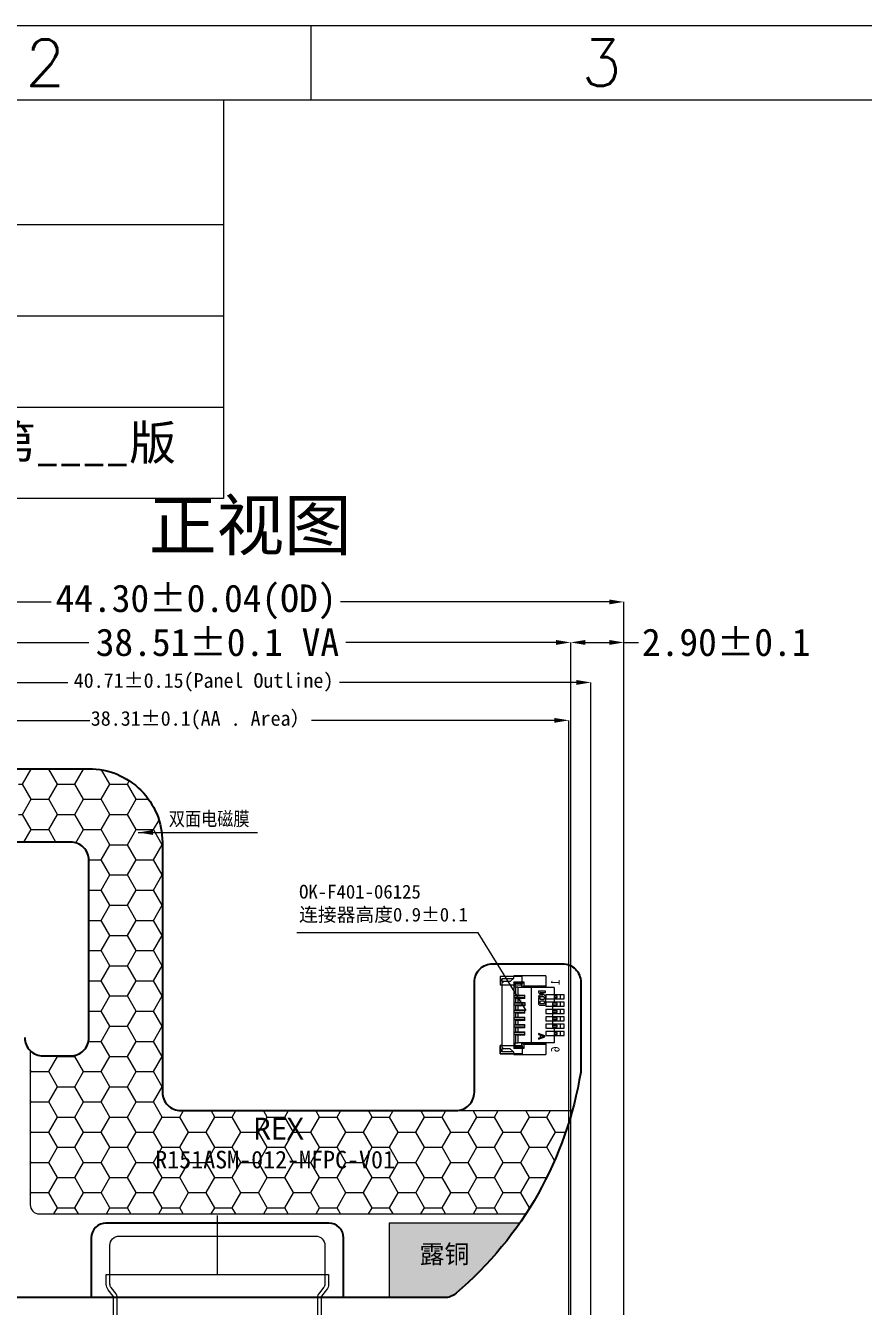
# Model space of a CAD drawing. Header units: millimetres. Extents: x -19 to 3409, y 490 to 920.
# Drawn here: x 3147 to 3192.7, y 794.7 to 864.5 of the extents above; entities that cross this region are included whole.
import ezdxf

# ---------------------------------------------------------------- set-up
doc = ezdxf.new("R2010")
doc.units = ezdxf.units.MM
doc.layers.get('0').update_dxf_attribs({"lineweight": 5})
doc.layers.get('Defpoints').update_dxf_attribs({"lineweight": 5})
for name, color, linetype, lineweight in [('COF', 4, 'Continuous', 5), ('DIM', 3, 'Continuous', 5), ('EMI', 5, 'Continuous', 5), ('FPC', 50, 'Continuous', 5), ('Main-FPC', 2, 'Continuous', 5), ('MFPC', 50, 'Continuous', 5), ('图框', 7, 'Continuous', 5)]:
    doc.layers.add(name, color=color, linetype=linetype, lineweight=lineweight)
doc.styles.add('MtXpl_', font='')
doc.styles.get("Standard").update_dxf_attribs({"font": 'txt', "bigfont": 'gbcbig.shx'})
doc.styles.add('TITLE', font='isocp.shx', dxfattribs={"bigfont": 'gbcbig.shx'})
doc.styles.add('宋体', font='')
doc.styles.add('汉字', font='')
doc.styles.get('MtXpl_').set_extended_font_data('Microsoft YaHei')
doc.styles.get('宋体').set_extended_font_data('SimSun')
doc.styles.get('汉字').set_extended_font_data('SimSun')
doc.dimstyles.new('DIM', dxfattribs={"dimtxt": 0.8, "dimasz": 0.8, "dimexe": 0, "dimexo": 0.5, "dimgap": 0.11, "dimtad": 0, "dimzin": 1, "dimdsep": 46, "dimtxsty": '汉字', "dimcen": 0, "dimclrd": 256, "dimclre": 256, "dimclrt": 256, "dimadec": 0, "dimazin": 0, "dimtm": 1e-09, "dimtfac": 1, "dimtofl": 0, "dimtmove": 0, "dimatfit": 3, "dimfxl": 0, "dimlwd": 5, "dimlwe": 5, "dimarcsym": 0})
doc.dimstyles.new('ISO-25$7', dxfattribs={"dimscale": 0.5, "dimtxt": 2.5, "dimasz": 2, "dimexe": 0.65, "dimexo": 0, "dimtad": 0, "dimdsep": 46, "dimtxsty": 'TITLE', "dimcen": 1.6, "dimclrd": 7, "dimclre": 73, "dimclrt": 7, "dimazin": 0, "dimtfac": 1, "dimtofl": 0, "dimtmove": 0, "dimatfit": 0, "dimfxl": 0, "dimtolj": 1, "dimlwd": 9, "dimlwe": 9, "dimarcsym": 0})

# ---------------------------------------------------------------- blocks, each defined once
blk = doc.blocks.new('*D128')
at = {"layer": 'Defpoints', "color": 0, "lineweight": 5, "transparency": 16777216}
for p in [(3138.311, 826.642), (3138.311, 767.829), (3176.616, 767.829)]:
    blk.add_point(p, dxfattribs=at)
at = {"layer": 'DIM', "lineweight": 5, "transparency": 16777216}
for p, q in [((3138.311, 768.329), (3138.311, 826.642)), ((3139.111, 826.642), (3150.506, 826.642)), ((3175.816, 826.642), (3162.596, 826.642)), ((3176.616, 768.329), (3176.616, 826.642))]:
    blk.add_line(p, q, dxfattribs=at)
for points in [[(3139.111, 826.775), (3139.111, 826.508), (3138.311, 826.642)], [(3175.816, 826.775), (3175.816, 826.508), (3176.616, 826.642)]]:
    blk.add_solid(points, dxfattribs=at)
at = {"layer": 'DIM', "lineweight": 5, "transparency": 16777216, "insert": (3156.551, 826.642), "char_height": 0.8, "attachment_point": 5, "style": '汉字'}
blk.add_mtext('38.31±0.1(AA . Area）', dxfattribs=at)
blk = doc.blocks.new('*D129')
at = {"layer": 'Defpoints', "color": 0, "lineweight": 5, "transparency": 16777216}
for p in [(3137.111, 828.708), (3137.111, 767.829), (3177.816, 767.829)]:
    blk.add_point(p, dxfattribs=at)
at = {"layer": 'DIM', "lineweight": 5, "transparency": 16777216}
for p, q in [((3137.111, 768.329), (3137.111, 828.708)), ((3137.911, 828.708), (3149.306, 828.708)), ((3177.016, 828.708), (3164.109, 828.708)), ((3177.816, 768.329), (3177.816, 828.708))]:
    blk.add_line(p, q, dxfattribs=at)
for points in [[(3137.911, 828.841), (3137.911, 828.574), (3137.111, 828.708)], [(3177.016, 828.841), (3177.016, 828.574), (3177.816, 828.708)]]:
    blk.add_solid(points, dxfattribs=at)
at = {"layer": 'DIM', "lineweight": 5, "transparency": 16777216, "insert": (3156.708, 828.708), "char_height": 0.8, "attachment_point": 5, "style": '汉字'}
blk.add_mtext('40.71±0.15(Panel Outline)', dxfattribs=at)
blk = doc.blocks.new('*D121')
at = {"layer": 'Defpoints', "color": 0, "lineweight": 5, "transparency": 16777216}
for p in [(3115.403, 825.656), (3131.773, 825.656), (3153.816, 788.292)]:
    blk.add_point(p, dxfattribs=at)
at = {"layer": 'DIM', "lineweight": 5, "transparency": 16777216}
for p, q in [((3131.273, 825.656), (3115.403, 825.656)), ((3115.403, 824.856), (3115.403, 808.451)), ((3115.403, 789.092), (3115.403, 805.496)), ((3153.316, 788.292), (3115.403, 788.292))]:
    blk.add_line(p, q, dxfattribs=at)
for points in [[(3115.27, 824.856), (3115.536, 824.856), (3115.403, 825.656)], [(3115.27, 789.092), (3115.536, 789.092), (3115.403, 788.292)]]:
    blk.add_solid(points, dxfattribs=at)
at = {"layer": 'DIM', "lineweight": 5, "transparency": 16777216, "insert": (3115.403, 806.974), "char_height": 0.8, "attachment_point": 5, "rotation": 90, "style": '汉字'}
blk.add_mtext('37.36', dxfattribs=at)
blk = doc.blocks.new('*D243')
at = {"layer": 'Defpoints', "color": 0, "lineweight": 5, "transparency": 16777216}
for p in [(3179.613, 833.099), (3135.313, 767.829), (3179.613, 767.829)]:
    blk.add_point(p, dxfattribs=at)
at = {"layer": 'DIM', "lineweight": 5, "transparency": 16777216}
for p, q in [((3135.313, 768.329), (3135.313, 833.099)), ((3136.113, 833.099), (3148.413, 833.099)), ((3178.813, 833.099), (3164.178, 833.099)), ((3179.613, 768.329), (3179.613, 833.099))]:
    blk.add_line(p, q, dxfattribs=at)
for points in [[(3136.113, 833.232), (3136.113, 832.965), (3135.313, 833.099)], [(3178.813, 833.232), (3178.813, 832.965), (3179.613, 833.099)]]:
    blk.add_solid(points, dxfattribs=at)
at = {"layer": 'DIM', "lineweight": 5, "transparency": 16777216, "insert": (3156.296, 833.099), "char_height": 1.5, "attachment_point": 5, "style": '汉字'}
blk.add_mtext('\\A1;44.30±0.04(OD)', dxfattribs=at)
blk = doc.blocks.new('*D244')
at = {"layer": 'Defpoints', "color": 0, "lineweight": 5, "transparency": 16777216}
for p in [(3176.716, 830.889), (3138.211, 767.829), (3176.716, 767.829)]:
    blk.add_point(p, dxfattribs=at)
at = {"layer": 'DIM', "lineweight": 5, "transparency": 16777216}
for p, q in [((3138.211, 768.329), (3138.211, 830.889)), ((3139.011, 830.889), (3150.465, 830.889)), ((3175.916, 830.889), (3164.462, 830.889)), ((3176.716, 768.329), (3176.716, 830.889))]:
    blk.add_line(p, q, dxfattribs=at)
for points in [[(3139.011, 831.023), (3139.011, 830.756), (3138.211, 830.889)], [(3175.916, 831.023), (3175.916, 830.756), (3176.716, 830.889)]]:
    blk.add_solid(points, dxfattribs=at)
at = {"layer": 'DIM', "lineweight": 5, "transparency": 16777216, "insert": (3157.463, 830.889), "char_height": 1.5, "attachment_point": 5, "style": '汉字'}
blk.add_mtext('38.51%%P0.1 VA', dxfattribs=at)
blk = doc.blocks.new('*D246')
at = {"layer": 'Defpoints', "color": 0, "lineweight": 5, "transparency": 16777216}
for p in [(3179.613, 830.889), (3176.716, 767.829), (3179.613, 767.829)]:
    blk.add_point(p, dxfattribs=at)
at = {"layer": 'DIM', "lineweight": 5, "transparency": 16777216}
for p, q in [((3176.716, 768.329), (3176.716, 830.889)), ((3177.516, 830.889), (3178.813, 830.889)), ((3179.613, 768.329), (3179.613, 830.889)), ((3179.613, 830.889), (3180.413, 830.889))]:
    blk.add_line(p, q, dxfattribs=at)
for points in [[(3177.516, 831.023), (3177.516, 830.756), (3176.716, 830.889)], [(3178.813, 831.023), (3178.813, 830.756), (3179.613, 830.889)]]:
    blk.add_solid(points, dxfattribs=at)
at = {"layer": 'DIM', "lineweight": 5, "transparency": 16777216, "insert": (3185.187, 830.889), "char_height": 1.5, "attachment_point": 5, "style": '汉字'}
blk.add_mtext('2.90%%P0.1', dxfattribs=at)
blk = doc.blocks.new('*D247')
at = {"layer": 'Defpoints', "color": 0, "lineweight": 5, "transparency": 16777216}
for p in [(3111.831, 789.979), (3157.463, 789.979), (3157.463, 787.082)]:
    blk.add_point(p, dxfattribs=at)
at = {"layer": 'DIM', "lineweight": 5, "transparency": 16777216}
for p, q in [((3111.831, 789.979), (3111.831, 790.779)), ((3156.963, 789.979), (3111.831, 789.979)), ((3111.831, 787.882), (3111.831, 789.179)), ((3156.963, 787.082), (3111.831, 787.082))]:
    blk.add_line(p, q, dxfattribs=at)
for points in [[(3111.698, 789.179), (3111.964, 789.179), (3111.831, 789.979)], [(3111.698, 787.882), (3111.964, 787.882), (3111.831, 787.082)]]:
    blk.add_solid(points, dxfattribs=at)
at = {"layer": 'DIM', "lineweight": 5, "transparency": 16777216, "insert": (3111.831, 795.553), "char_height": 1.5, "attachment_point": 5, "rotation": 90, "style": '汉字'}
blk.add_mtext('2.90%%P0.1', dxfattribs=at)
blk = doc.blocks.new('A$C45091238')
at = {"color": 4}
for points in [[(0.44, -1.2), (0, -1.2), (0, 0), (0.44, 0)], [(3.76, -1.2), (4.2, -1.2), (4.2, 0), (3.76, 0)], [(1.215, -3.5), (0.985, -3.5), (0.985, -2.5), (1.215, -2.5)], [(1.615, -3.5), (1.385, -3.5), (1.385, -2.5), (1.615, -2.5)], [(2.015, -3.5), (1.785, -3.5), (1.785, -2.5), (2.015, -2.5)], [(2.415, -3.5), (2.185, -3.5), (2.185, -2.5), (2.415, -2.5)], [(2.815, -3.5), (2.585, -3.5), (2.585, -2.5), (2.815, -2.5)], [(3.215, -3.5), (2.985, -3.5), (2.985, -2.5), (3.215, -2.5)]]:
    blk.add_lwpolyline(points, close=True, dxfattribs=at)
blk = doc.blocks.new('A$C0124305E')
at = {"layer": 'FPC', "color": 32}
for p, q in [((-2.1, -0.65), (-2.1, 0.1)), ((-2.1, 0.1), (-1.66, 0.1)), ((-1.99, -0.626), (-1.99, 0)), ((-1.84, 0), (-1.99, 0)), ((-1.84, -0.1), (-1.74, 0)), ((-1.84, -0.45), (-1.84, 0)), ((-1.74, 0), (1.74, 0)), ((-1.66, 0.1), (-1.66, 0)), ((1.66, 0), (1.66, 0.1)), ((1.66, 0.1), (2.1, 0.1)), ((1.74, 0), (1.84, -0.1)), ((1.99, 0), (1.84, 0)), ((1.84, -0.45), (1.84, 0)), ((1.99, -0.626), (1.99, 0)), ((2.1, 0.1), (2.1, -0.65)), ((-2.15, -2.4), (-2.15, -0.65)), ((-2.01, -0.65), (-2.15, -0.65)), ((-2.01, -0.65), (-1.84, -0.45)), ((-1.84, -0.01), (-1.99, -0.01)), ((-1.81, -0.65), (-1.81, -1.2)), ((-1.76, -0.68), (-1.81, -0.65)), ((-1.81, -0.65), (1.81, -0.65)), ((-1.76, -0.68), (-1.76, -1.162)), ((-1.53, -0.861), (-1.53, -0.65)), ((-1.06, -0.82), (-1.06, -0.65)), ((-1.05, -1.25), (-1.05, -0.65)), ((-0.95, -1.25), (-0.95, -0.65)), ((-0.94, -0.82), (-0.94, -0.65)), ((-0.66, -0.82), (-0.66, -0.65)), ((-0.65, -1.25), (-0.65, -0.65)), ((-0.55, -1.25), (-0.55, -0.65)), ((-0.54, -0.82), (-0.54, -0.65)), ((-0.26, -0.82), (-0.26, -0.65)), ((-0.25, -1.25), (-0.25, -0.65)), ((-0.15, -1.25), (-0.15, -0.65)), ((-0.14, -0.82), (-0.14, -0.65)), ((0.14, -0.82), (0.14, -0.65)), ((0.15, -1.25), (0.15, -0.65)), ((0.25, -1.25), (0.25, -0.65)), ((0.26, -0.82), (0.26, -0.65)), ((0.54, -0.82), (0.54, -0.65)), ((0.55, -1.25), (0.55, -0.65)), ((0.65, -1.25), (0.65, -0.65)), ((0.66, -0.82), (0.66, -0.65)), ((0.94, -0.82), (0.94, -0.65)), ((0.95, -1.25), (0.95, -0.65)), ((1.05, -1.25), (1.05, -0.65)), ((1.06, -0.82), (1.06, -0.65)), ((1.53, -0.861), (1.53, -0.65)), ((1.76, -0.68), (1.81, -0.65)), ((1.76, -1.162), (1.76, -0.68)), ((1.81, -1.2), (1.81, -0.65)), ((1.99, -0.01), (1.84, -0.01)), ((1.84, -0.45), (2.01, -0.65)), ((2.15, -0.65), (2.01, -0.65)), ((2.15, -0.65), (2.15, -2.4)), ((-1.76, -1.162), (-1.81, -1.2)), ((-1.81, -1.2), (-1.6, -1.2)), ((-1.722, -0.74), (-1.76, -0.74)), ((-1.76, -1.087), (-1.53, -1.087)), ((-1.73, -1.017), (-1.73, -0.767)), ((-1.53, -0.717), (-1.68, -0.717)), ((-1.68, -1.067), (-1.5, -1.067)), ((-1.53, -1.182), (-1.6, -1.2)), ((-1.6, -1.2), (-1.6, -2.4)), ((-1.5, -0.759), (-1.53, -0.759)), ((-1.53, -0.861), (-1.09, -0.861)), ((-1.53, -2.4), (-1.53, -1.067)), ((-1.5, -1.22), (-1.53, -1.22)), ((-1.5, -0.753), (-1.487, -0.74)), ((-1.5, -0.759), (-1.5, -0.753)), ((-1.5, -2.85), (-1.5, -0.869)), ((-1.487, -0.74), (-1.09, -0.74)), ((-1.09, -0.74), (-1.09, -0.82)), ((-1.05, -0.82), (-1.09, -0.82)), ((-1.09, -0.835), (-1.09, -1.25)), ((-1.05, -0.967), (-1.09, -1.007)), ((-1.06, -1.22), (-1.09, -1.22)), ((-0.91, -1.25), (-1.09, -1.25)), ((-1.06, -1.25), (-1.06, -0.977)), ((-0.91, -0.82), (-0.95, -0.82)), ((-0.95, -0.967), (-0.91, -1.007)), ((-0.94, -1.25), (-0.94, -0.977)), ((-0.91, -1.22), (-0.94, -1.22)), ((-0.91, -0.82), (-0.91, -0.74)), ((-0.91, -0.74), (-0.69, -0.74)), ((-0.91, -1.25), (-0.91, -0.835)), ((-0.91, -0.861), (-0.69, -0.861)), ((-0.69, -0.74), (-0.69, -0.82)), ((-0.65, -0.82), (-0.69, -0.82)), ((-0.69, -0.835), (-0.69, -1.25)), ((-0.65, -0.967), (-0.69, -1.007)), ((-0.66, -1.22), (-0.69, -1.22)), ((-0.69, -1.25), (-0.51, -1.25)), ((-0.66, -1.25), (-0.66, -0.977)), ((-0.55, -0.82), (-0.51, -0.82)), ((-0.55, -0.967), (-0.51, -1.007)), ((-0.54, -1.25), (-0.54, -0.977)), ((-0.51, -1.22), (-0.54, -1.22)), ((-0.51, -0.82), (-0.51, -0.74)), ((-0.51, -0.74), (-0.29, -0.74)), ((-0.51, -1.25), (-0.51, -0.835)), ((-0.51, -0.861), (-0.29, -0.861)), ((-0.29, -0.74), (-0.29, -0.82)), ((-0.25, -0.82), (-0.29, -0.82)), ((-0.29, -0.835), (-0.29, -1.25)), ((-0.25, -0.967), (-0.29, -1.007)), ((-0.26, -1.22), (-0.29, -1.22)), ((-0.11, -1.25), (-0.29, -1.25)), ((-0.26, -1.25), (-0.26, -0.977)), ((-0.15, -0.82), (-0.11, -0.82)), ((-0.15, -0.967), (-0.11, -1.007)), ((-0.14, -1.25), (-0.14, -0.977)), ((-0.11, -1.22), (-0.14, -1.22)), ((-0.11, -0.82), (-0.11, -0.74)), ((-0.11, -0.74), (0.11, -0.74)), ((-0.11, -1.25), (-0.11, -0.835)), ((-0.11, -0.861), (0.11, -0.861)), ((0.11, -0.74), (0.11, -0.82)), ((0.15, -0.82), (0.11, -0.82)), ((0.11, -0.835), (0.11, -1.25)), ((0.15, -0.967), (0.11, -1.007)), ((0.14, -1.22), (0.11, -1.22)), ((0.29, -1.25), (0.11, -1.25)), ((0.14, -1.25), (0.14, -0.977)), ((0.25, -0.82), (0.29, -0.82)), ((0.25, -0.967), (0.29, -1.007)), ((0.26, -1.25), (0.26, -0.977)), ((0.29, -1.22), (0.26, -1.22)), ((0.29, -0.82), (0.29, -0.74)), ((0.29, -0.74), (0.51, -0.74)), ((0.29, -1.25), (0.29, -0.835)), ((0.29, -0.861), (0.51, -0.861)), ((0.51, -0.74), (0.51, -0.82)), ((0.55, -0.82), (0.51, -0.82)), ((0.51, -0.835), (0.51, -1.25)), ((0.55, -0.967), (0.51, -1.007)), ((0.54, -1.22), (0.51, -1.22)), ((0.69, -1.25), (0.51, -1.25)), ((0.54, -1.25), (0.54, -0.977)), ((0.65, -0.82), (0.69, -0.82)), ((0.65, -0.967), (0.69, -1.007)), ((0.66, -1.25), (0.66, -0.977)), ((0.69, -1.22), (0.66, -1.22)), ((0.69, -0.82), (0.69, -0.74)), ((0.69, -0.74), (0.91, -0.74)), ((0.69, -1.25), (0.69, -0.835)), ((0.69, -0.861), (0.91, -0.861)), ((0.91, -0.74), (0.91, -0.82)), ((0.95, -0.82), (0.91, -0.82)), ((0.91, -0.835), (0.91, -1.25)), ((0.95, -0.967), (0.91, -1.007)), ((0.94, -1.22), (0.91, -1.22)), ((1.09, -1.25), (0.91, -1.25)), ((0.94, -1.25), (0.94, -0.977)), ((1.09, -0.82), (1.05, -0.82)), ((1.05, -0.967), (1.09, -1.007)), ((1.06, -1.25), (1.06, -0.977)), ((1.09, -1.22), (1.06, -1.22)), ((1.09, -0.74), (1.487, -0.74)), ((1.09, -0.82), (1.09, -0.74)), ((1.09, -1.25), (1.09, -0.835)), ((1.09, -0.861), (1.53, -0.861)), ((1.487, -0.74), (1.5, -0.753)), ((1.5, -0.753), (1.5, -0.759)), ((1.53, -0.759), (1.5, -0.759)), ((1.5, -2.85), (1.5, -0.869)), ((1.5, -1.067), (1.68, -1.067)), ((1.53, -1.22), (1.5, -1.22)), ((1.68, -0.717), (1.53, -0.717)), ((1.53, -1.067), (1.53, -2.4)), ((1.53, -1.087), (1.76, -1.087)), ((1.6, -1.2), (1.53, -1.182)), ((1.6, -1.2), (1.81, -1.2)), ((1.6, -2.4), (1.6, -1.2)), ((1.722, -0.74), (1.76, -0.74)), ((1.73, -0.767), (1.73, -1.017)), ((1.81, -1.2), (1.76, -1.162)), ((-1.5, -1.62), (-1.53, -1.62)), ((-1.53, -1.87), (-1.5, -1.87)), ((-1.53, -2), (-1.5, -2)), ((1.5, -1.609), (-1.5, -1.609)), ((-1.3, -2.382), (-1.3, -1.99)), ((-1.3, -1.99), (-1.238, -1.99)), ((-1.238, -1.99), (-1.087, -2.225)), ((-1.238, -2.091), (-1.238, -2.382)), ((-1.087, -2.331), (-1.238, -2.091)), ((-1.087, -2.046), (-1.037, -1.99)), ((-1.087, -2.225), (-1.087, -2.046)), ((-1.037, -1.99), (-1.02, -1.99)), ((-1.02, -1.99), (-1.02, -2.264)), ((-0.992, -2.035), (-0.936, -1.99)), ((-0.992, -2.08), (-0.992, -2.035)), ((-0.88, -2.08), (-0.992, -2.08)), ((-0.936, -1.99), (-0.835, -1.99)), ((-0.852, -2.108), (-0.88, -2.08)), ((-0.835, -1.99), (-0.819, -2.013)), ((-0.819, -2.013), (-0.796, -1.99)), ((-0.796, -1.99), (-0.601, -1.99)), ((-0.752, -2.08), (-0.78, -2.108)), ((-0.645, -2.08), (-0.752, -2.08)), ((-0.612, -2.108), (-0.645, -2.08)), ((-0.601, -1.99), (-0.545, -2.046)), ((-0.545, -2.046), (-0.545, -2.331)), ((1.008, -2), (1.052, -2)), ((1.125, -2.35), (1.008, -2)), ((1.052, -2), (1.081, -2.089)), ((1.081, -2.089), (1.227, -2.089)), ((1.3, -2), (1.183, -2.35)), ((1.227, -2.089), (1.256, -2)), ((1.256, -2), (1.3, -2)), ((1.5, -1.62), (1.53, -1.62)), ((1.5, -1.87), (1.53, -1.87)), ((1.5, -2), (1.53, -2)), ((-2.15, -2.4), (-1.5, -2.4)), ((-1.5, -2.25), (-1.53, -2.25)), ((-1.238, -2.382), (-1.3, -2.382)), ((-1.037, -2.387), (-1.087, -2.331)), ((-0.835, -2.387), (-1.037, -2.387)), ((-1.02, -2.264), (-0.992, -2.298)), ((-0.992, -2.298), (-0.88, -2.298)), ((-0.88, -2.298), (-0.852, -2.264)), ((-0.852, -2.264), (-0.852, -2.108)), ((-0.819, -2.365), (-0.835, -2.387)), ((-0.796, -2.387), (-0.819, -2.365)), ((-0.601, -2.387), (-0.796, -2.387)), ((-0.78, -2.108), (-0.78, -2.264)), ((-0.78, -2.264), (-0.752, -2.298)), ((-0.752, -2.298), (-0.645, -2.298)), ((-0.65, -2.75), (0.65, -2.75)), ((-0.65, -3.009), (-0.65, -2.75)), ((-0.645, -2.298), (-0.612, -2.264)), ((-0.612, -2.264), (-0.612, -2.108)), ((-0.545, -2.331), (-0.601, -2.387)), ((-0.55, -3.009), (-0.55, -2.75)), ((-0.485, -2.75), (-0.485, -3.2)), ((-0.315, -3.2), (-0.315, -2.75)), ((-0.25, -2.75), (-0.25, -3.009)), ((-0.15, -3.009), (-0.15, -2.75)), ((-0.085, -2.75), (-0.085, -3.2)), ((0.085, -3.2), (0.085, -2.75)), ((0.15, -2.75), (0.15, -3.009)), ((0.25, -3.009), (0.25, -2.75)), ((0.315, -2.75), (0.315, -3.2)), ((0.485, -3.2), (0.485, -2.75)), ((0.55, -2.75), (0.55, -3.009)), ((0.65, -3.009), (0.65, -2.75)), ((1.22, -2.119), (1.089, -2.119)), ((1.089, -2.119), (1.154, -2.32)), ((1.183, -2.35), (1.125, -2.35)), ((1.154, -2.32), (1.22, -2.119)), ((1.53, -2.25), (1.5, -2.25)), ((1.5, -2.4), (2.15, -2.4)), ((-1.5, -2.85), (-0.65, -2.85)), ((-1.115, -3.2), (-1.115, -2.85)), ((-0.885, -3.2), (-1.115, -3.2)), ((-1.05, -2.85), (-1.05, -3.009)), ((-0.95, -3.009), (-1.05, -3.009)), ((-0.95, -3.009), (-0.95, -2.85)), ((-0.885, -2.85), (-0.885, -3.2)), ((-0.715, -3.2), (-0.715, -2.85)), ((-0.485, -3.2), (-0.715, -3.2)), ((-0.55, -3.009), (-0.65, -3.009)), ((-0.085, -3.2), (-0.315, -3.2)), ((-0.15, -3.009), (-0.25, -3.009)), ((0.315, -3.2), (0.085, -3.2)), ((0.25, -3.009), (0.15, -3.009)), ((0.715, -3.2), (0.485, -3.2)), ((0.65, -3.009), (0.55, -3.009)), ((0.65, -2.85), (1.5, -2.85)), ((0.715, -2.85), (0.715, -3.2)), ((0.885, -3.2), (0.885, -2.85)), ((1.115, -3.2), (0.885, -3.2)), ((0.95, -2.85), (0.95, -3.009)), ((1.05, -3.009), (0.95, -3.009)), ((1.05, -3.009), (1.05, -2.85)), ((1.115, -2.85), (1.115, -3.2))]:
    blk.add_line(p, q, dxfattribs=at)
for centre, start, end in [((-1.68, -0.767), 90, 180), ((-1.68, -1.017), 180, 270), ((1.68, -0.767), 0, 90), ((1.68, -1.017), 270, 0)]:
    blk.add_arc(centre, 0.05, start, end, dxfattribs=at)
for points, knots in [([(-1.067, -0.82), (-1.069, -0.821), (-1.072, -0.824), (-1.077, -0.828), (-1.083, -0.832), (-1.088, -0.834), (-1.09, -0.835)], [0, 0, 0, 0, 0.218515, 0.461257, 0.723221, 1, 1, 1, 1]), ([(-0.91, -0.835), (-0.912, -0.834), (-0.917, -0.832), (-0.923, -0.828), (-0.928, -0.824), (-0.931, -0.821), (-0.933, -0.82)], [0, 0, 0, 0, 0.276781, 0.538746, 0.781486, 1, 1, 1, 1]), ([(-0.667, -0.82), (-0.669, -0.821), (-0.672, -0.824), (-0.677, -0.828), (-0.683, -0.832), (-0.688, -0.834), (-0.69, -0.835)], [0, 0, 0, 0, 0.218515, 0.461257, 0.723221, 1, 1, 1, 1]), ([(-0.533, -0.82), (-0.531, -0.821), (-0.528, -0.824), (-0.523, -0.828), (-0.517, -0.832), (-0.512, -0.834), (-0.51, -0.835)], [0, 0, 0, 0, 0.218518, 0.461242, 0.723201, 1, 1, 1, 1]), ([(-0.267, -0.82), (-0.269, -0.821), (-0.272, -0.824), (-0.277, -0.828), (-0.283, -0.832), (-0.288, -0.834), (-0.29, -0.835)], [0, 0, 0, 0, 0.218515, 0.461257, 0.723221, 1, 1, 1, 1]), ([(-0.133, -0.82), (-0.131, -0.821), (-0.128, -0.824), (-0.123, -0.828), (-0.117, -0.832), (-0.112, -0.834), (-0.11, -0.835)], [0, 0, 0, 0, 0.218518, 0.461242, 0.723201, 1, 1, 1, 1]), ([(0.133, -0.82), (0.131, -0.821), (0.128, -0.824), (0.123, -0.828), (0.117, -0.832), (0.112, -0.834), (0.11, -0.835)], [0, 0, 0, 0, 0.218515, 0.461257, 0.723221, 1, 1, 1, 1]), ([(0.267, -0.82), (0.269, -0.821), (0.272, -0.824), (0.277, -0.828), (0.283, -0.832), (0.288, -0.834), (0.29, -0.835)], [0, 0, 0, 0, 0.218518, 0.461242, 0.723201, 1, 1, 1, 1]), ([(0.533, -0.82), (0.531, -0.821), (0.528, -0.824), (0.523, -0.828), (0.517, -0.832), (0.512, -0.834), (0.51, -0.835)], [0, 0, 0, 0, 0.218515, 0.461257, 0.723221, 1, 1, 1, 1]), ([(0.667, -0.82), (0.669, -0.821), (0.672, -0.824), (0.677, -0.828), (0.683, -0.832), (0.688, -0.834), (0.69, -0.835)], [0, 0, 0, 0, 0.218518, 0.461242, 0.723201, 1, 1, 1, 1]), ([(0.933, -0.82), (0.931, -0.821), (0.928, -0.824), (0.923, -0.828), (0.917, -0.832), (0.912, -0.834), (0.91, -0.835)], [0, 0, 0, 0, 0.218515, 0.461257, 0.723221, 1, 1, 1, 1]), ([(1.09, -0.835), (1.088, -0.834), (1.083, -0.832), (1.077, -0.828), (1.072, -0.824), (1.069, -0.821), (1.067, -0.82)], [0, 0, 0, 0, 0.276781, 0.538746, 0.781486, 1, 1, 1, 1])]:
    blk.add_open_spline(points, degree=3, knots=knots, dxfattribs=at)
at = {"layer": 'FPC', "color": 0}
blk.add_blockref('A$C45091238', (-2.1, 0.1), dxfattribs=at)
at = {"layer": 'FPC', "color": 4, "style": '宋体'}
for s, p in [('1', (-1.951, -3.141)), ('6', (1.7, -3.141))]:
    blk.add_text(s, height=0.473, rotation=359.99722, dxfattribs=at).set_placement(p)

msp = doc.modelspace()

# ---------------------------------------------------------------- hatches: boundary and pattern name
at = {"layer": 'EMI', "lineweight": 5}
h = msp.add_hatch(dxfattribs=at)
h.set_pattern_fill('HONEY', color=256, scale=0.3)
h.set_pattern_definition([(0, (767.0192, 294.4064), (1.42875, 0.8248892), [0.9525, -1.905]), (120, (767.0192, 294.4064), (-1.42875, 0.8248892), [0.9525, -1.905]), (60, (767.0192, 294.4064), (3e-09, 1.6497784), [-1.905, 0.9525])])
h.paths.add_polyline_path([(3142.6325, 820.0056), (3142.6325, 824.0056), (3134.8491, 824.0056), (3134.8491, 820.0056)])
edge = h.paths.add_edge_path()
edge.add_line((3146.6325, 824.0056), (3146.6325, 820.0056))
edge.add_line((3146.6325, 820.0056), (3149.4634, 820.0056))
edge.add_arc((3149.4634, 819.0056), 1, 0, 90, ccw=False)
edge.add_line((3150.4634, 819.0056), (3150.4634, 809.3469))
edge.add_arc((3149.4634, 809.3469), 1, 270, 360, ccw=False)
edge.add_line((3149.4634, 808.3469), (3147.9634, 808.3469))
edge.add_arc((3147.9634, 809.3469), 1, 225.572996, 270, ccw=False)
edge.add_line((3147.2634, 808.6327), (3147.2634, 800.2312))
edge.add_arc((3147.7634, 800.2312), 0.5, 180, 270)
edge.add_line((3147.7634, 799.7312), (3174.2717, 799.7312))
edge.add_arc((3157.4636, 810.6668), 20.0524, 326.951387, 344.674552)
edge.add_line((3176.8029, 805.3669), (3170.4634, 805.3669))
edge.add_line((3170.4634, 805.3669), (3155.4634, 805.3669))
edge.add_arc((3155.4634, 806.3669), 1, 180, 270, ccw=False)
edge.add_line((3154.4634, 806.3669), (3154.4634, 820.0056))
edge.add_arc((3150.4634, 820.0056), 4, 0, 90)
edge.add_line((3150.4634, 824.0056), (3146.6325, 824.0056))
at = {"layer": 'Main-FPC', "lineweight": 5}
h = msp.add_hatch(color=256, dxfattribs=at)
h.dxf.hatch_style = 1
h.paths.add_polyline_path([(3173.9356, 799.2312), (3166.8145, 799.2312), (3166.8145, 795.1653), (3169.8208, 795.1653, 0.1782864), (3170.4694, 795.4041, 0.064643)])
h.paths.add_polyline_path([(3168.1319, 796.6197), (3171.4923, 796.6197), (3171.4923, 798.5498), (3168.1319, 798.5498)], flags=24)

# ---------------------------------------------------------------- linework, layer by layer
at = {"layer": 'COF', "color": 1, "ltscale": 0.1}
msp.add_line((3157.4634, 796.4202), (3157.4634, 799.6485), dxfattribs=at)
at = {"layer": 'COF', "linetype": 'Continuous'}
msp.add_lwpolyline([(3152.0084, 791.7214), (3152.0084, 795.1883, 0.1703036), (3151.9427, 795.3757), (3151.6742, 795.7113, -0.1703036), (3151.6084, 795.8988), (3151.6084, 798.0202, -0.4142136), (3152.1084, 798.5202), (3162.8184, 798.5202, -0.4142136), (3163.3184, 798.0202), (3163.3184, 795.8988, -0.1703036), (3163.2527, 795.7113), (3162.9842, 795.3757, 0.1703036), (3162.9184, 795.1883), (3162.9184, 791.7214, -0.3272099)], format="xyb", dxfattribs=at)
at = {"layer": 'COF', "color": 6}
msp.add_lwpolyline([(3153.6614, 788.3918), (3153.6614, 790.4034, 0.3272099), (3153.4518, 790.6894), (3152.2976, 791.0539, -0.3272099), (3151.8084, 791.7214), (3151.8084, 795.1883, 0.1703036), (3151.7865, 795.2508), (3151.518, 795.5864, -0.1703036), (3151.4084, 795.8988), (3151.4084, 796.4202), (3163.5184, 796.4202), (3163.5184, 795.8988, -0.1703036), (3163.4089, 795.5864), (3163.1404, 795.2508, 0.1703036), (3163.1184, 795.1883), (3163.1184, 791.7214, -0.3272099), (3162.6292, 791.0539), (3161.4751, 790.6894, 0.3272099), (3161.2654, 790.4034), (3161.2654, 788.3918)], format="xyb", close=True, dxfattribs=at)
at = {"layer": 'EMI', "lineweight": 5}
for p, q in [((3147.2634, 808.6327), (3147.2634, 800.2312)), ((3147.7634, 799.7312), (3174.2717, 799.7312))]:
    msp.add_line(p, q, dxfattribs=at)
msp.add_lwpolyline([(3170.4634, 805.3669), (3176.8029, 805.3669)], dxfattribs=at)
msp.add_arc((3147.7634, 800.2312), 0.5, 180, 270, dxfattribs=at)
at = {"layer": 'Main-FPC', "lineweight": 5}
msp.add_lwpolyline([(3173.9356, 799.2312), (3166.8145, 799.2312), (3166.8145, 795.1653)], dxfattribs=at)
at = {"layer": 'MFPC', "linetype": 'Continuous', "lineweight": 25}
for points in [[(3134.8491, 824.0056), (3150.4634, 824.0056, -0.4142136), (3154.4634, 820.0056), (3154.4634, 806.3669, 0.4142136), (3155.4634, 805.3669), (3170.4634, 805.3669, 0.4142136), (3171.4634, 806.3669), (3171.4634, 812.3669, -0.4142136), (3172.4634, 813.3669), (3176.2634, 813.3669, -0.4142136), (3177.2634, 812.3669), (3177.2634, 807.5343, -0.0402476), (3177.257, 807.4542, -0.1778819), (3170.4694, 795.4041, -0.1782864), (3169.8208, 795.1653), (3145.4803, 795.1653, -0.1834563)], [(3146.9634, 809.3469, 0.4142136), (3147.9634, 808.3469), (3149.4634, 808.3469, 0.4142136), (3150.4634, 809.3469), (3150.4634, 819.0056, 0.4142136), (3149.4634, 820.0056), (3134.8491, 820.0056, 0.4142136)], [(3164.3359, 795.1653), (3164.3359, 798.4312, 0.4142136), (3163.5359, 799.2312), (3151.3909, 799.2312, 0.4142136), (3150.5909, 798.4312), (3150.5909, 795.1653)]]:
    msp.add_lwpolyline(points, format="xyb", dxfattribs=at)
at = {"layer": '图框', "color": 7, "linetype": 'ByBlock', "lineweight": 5, "ltscale": 0.55}
for p, q in [((3097.9045, 864.5204), (3409.0966, 864.5204)), ((3162.5682, 860.4784), (3162.5682, 864.5204)), ((3101.9466, 860.4784), (3405.0546, 860.4784))]:
    msp.add_line(p, q, dxfattribs=at)
at = {"layer": '图框', "color": 1, "lineweight": 5}
msp.add_lwpolyline([(3101.9466, 860.4784), (3157.7896, 860.4784), (3157.7896, 838.7405), (3101.9466, 838.7405)], close=True, dxfattribs=at)
at = {"layer": '图框', "color": 1, "linetype": 'Continuous', "lineweight": 5}
for points in [[(3101.9466, 853.6853), (3157.7896, 853.6853)], [(3101.9466, 848.7037), (3157.7896, 848.7037)], [(3101.9466, 843.7221), (3157.7896, 843.7221)]]:
    msp.add_lwpolyline(points, dxfattribs=at)

# ---------------------------------------------------------------- block references
at = {"xscale": -1, "rotation": 90}
msp.add_blockref('A$C0124305E', (3172.9634, 810.5669), dxfattribs=at)

# ---------------------------------------------------------------- texts
at = {"layer": 'DIM', "insert": (3154.8139, 820.8117), "char_height": 0.758646, "width": 7.265778, "attachment_point": 7, "style": '宋体'}
msp.add_mtext('{\\fNSimSun|b0|i0|c134|p49;\\W0.85;双面电磁膜}', dxfattribs=at)
at = {"layer": 'DIM', "lineweight": 5, "insert": (3161.913, 817.6747), "char_height": 0.75, "width": 23.664937, "attachment_point": 1, "style": '宋体'}
msp.add_mtext('{\\fNSimSun|b0|i0|c134|p49;\\C3;OK-F401-06125\\P连接器高度0.9%%P0.1}', dxfattribs=at)
at = {"layer": 'Main-FPC', "lineweight": 5, "insert": (3168.4713, 796.9311), "char_height": 1, "width": 5.670274, "attachment_point": 7, "style": '宋体'}
msp.add_mtext('露铜', dxfattribs=at)
at = {"layer": 'MFPC', "color": 255, "lineweight": 5}
for s, height, style, p in [('REX', 1.2, 'MtXpl_', (3159.4095, 803.7782)), ('R151ASM-012-MFPC-V01', 0.96, '汉字', (3154.0782, 802.2124))]:
    msp.add_text(s, height=height, dxfattribs=dict(at, style=style)).set_placement(p)
at = {"layer": '图框', "color": 7, "linetype": 'ByBlock', "lineweight": 5, "ltscale": 0.55, "char_height": 2.5263, "width": 4.300321, "attachment_point": 1}
for s, insert in [('2', (3146.9969, 863.7592)), ('3', (3177.3077, 863.7592))]:
    msp.add_mtext(s, dxfattribs=dict(at, insert=insert))
at = {"layer": '图框', "color": 1, "lineweight": 5, "attachment_point": 1}
for s, insert, char_height, width in [('{\\fSimSun|b0|i0|c134|p2;___________有害物质管理标准  第____版}', (3108.0252, 842.7176), 1.872, 49.566442), ('{\\fSimSun|b0|i0|c134|p2;正视图}', (3153.7338, 838.6335), 2.700215, 25.137581)]:
    msp.add_mtext(s, dxfattribs=dict(at, insert=insert, char_height=char_height, width=width))

# ---------------------------------------------------------------- dimensions: what is measured, and where the dimension line sits
at = {"layer": 'DIM', "lineweight": 5}
dim = msp.add_linear_dim(base=(3179.6134, 833.0987), p1=(3135.3134, 767.8292), p2=(3179.6134, 767.8292), text='<>(OD)', dimstyle='DIM', override={"dimtxt": 1.5, "dimgap": 0.11, "dimtol": 1, "dimlim": 0, "dimtp": 0.04, "dimtm": 0.04, "dimtfac": 1, "dimtdec": 3, "dimfxl": 0.8, "dimtolj": 1, "dimarcsym": 1}, dxfattribs=at)
dim.commit()
dim.dimension.update_dxf_attribs({"geometry": '*D243', "text_midpoint": (3156.2956, 833.0987), "dimtype": 160})
for base, p1, p2, text, picture, middle in [((3176.716, 830.8893), (3138.2108, 767.8292), (3176.716, 767.8292), '<>%%P0.1 VA', '*D244', (3157.4634, 830.8893)), ((3179.6134, 830.8893), (3176.716, 767.8292), (3179.6134, 767.8292), '<>%%P0.1', '*D246', (3185.1868, 830.8893))]:
    dim = msp.add_linear_dim(base=base, p1=p1, p2=p2, text=text, dimstyle='DIM', override={"dimtxt": 1.5, "dimfxl": 0.8, "dimarcsym": 1}, dxfattribs=at)
    dim.commit()
    dim.dimension.update_dxf_attribs({"geometry": picture, "text_midpoint": middle})
for base, p1, p2, text, override, picture, middle in [((3137.1108, 828.7075), (3177.816, 767.8292), (3137.1108, 767.8292), '<>(Panel Outline)', {"dimtol": 1, "dimtp": 0.15, "dimtm": 0.15}, '*D129', (3156.7075, 828.7075)), ((3138.3108, 826.6416), (3176.616, 767.8292), (3138.3108, 767.8292), '<>(AA . Area）', {"dimtol": 1, "dimtp": 0.1, "dimtm": 0.1, "dimfxl": 0.8, "dimarcsym": 1}, '*D128', (3156.5508, 826.6416))]:
    dim = msp.add_linear_dim(base=base, p1=p1, p2=p2, angle=180, text=text, dimstyle='DIM', override=override, dxfattribs=at)
    dim.commit()
    dim.dimension.update_dxf_attribs({"geometry": picture, "text_midpoint": middle, "dimtype": 160})
at = {"layer": 'DIM', "color": 255, "lineweight": 5}
dim = msp.add_linear_dim(base=(3115.403, 825.6556), p1=(3153.8162, 788.2918), p2=(3131.7731, 825.6556), angle=90, dimstyle='DIM', override={"dimfxl": 0.8, "dimarcsym": 1}, dxfattribs=at)
dim.commit()
dim.dimension.update_dxf_attribs({"geometry": '*D121', "text_midpoint": (3115.403, 806.9737)})
at = {"layer": 'DIM', "lineweight": 5}
dim = msp.add_linear_dim(base=(3111.8311, 789.9792), p1=(3157.4634, 787.0818), p2=(3157.4634, 789.9792), angle=90, text='<>%%P0.1', dimstyle='DIM', override={"dimtxt": 1.5, "dimfxl": 0.8, "dimarcsym": 1}, dxfattribs=at)
dim.commit()
dim.dimension.update_dxf_attribs({"geometry": '*D247', "text_midpoint": (3111.8311, 795.5526)})

# ---------------------------------------------------------------- leaders
msp.add_leader([(3174.2909, 810.8245), (3171.6732, 815.0575), (3161.7933, 815.0575)], dimstyle='ISO-25$7', override={"dimclrd": 3})
msp.add_leader([(3153.148, 820.5259), (3159.6465, 820.5259)], dimstyle='DIM', override={"dimfxl": 0.8, "dimarcsym": 1}, dxfattribs=at)

doc.saveas('drawing.dxf')
